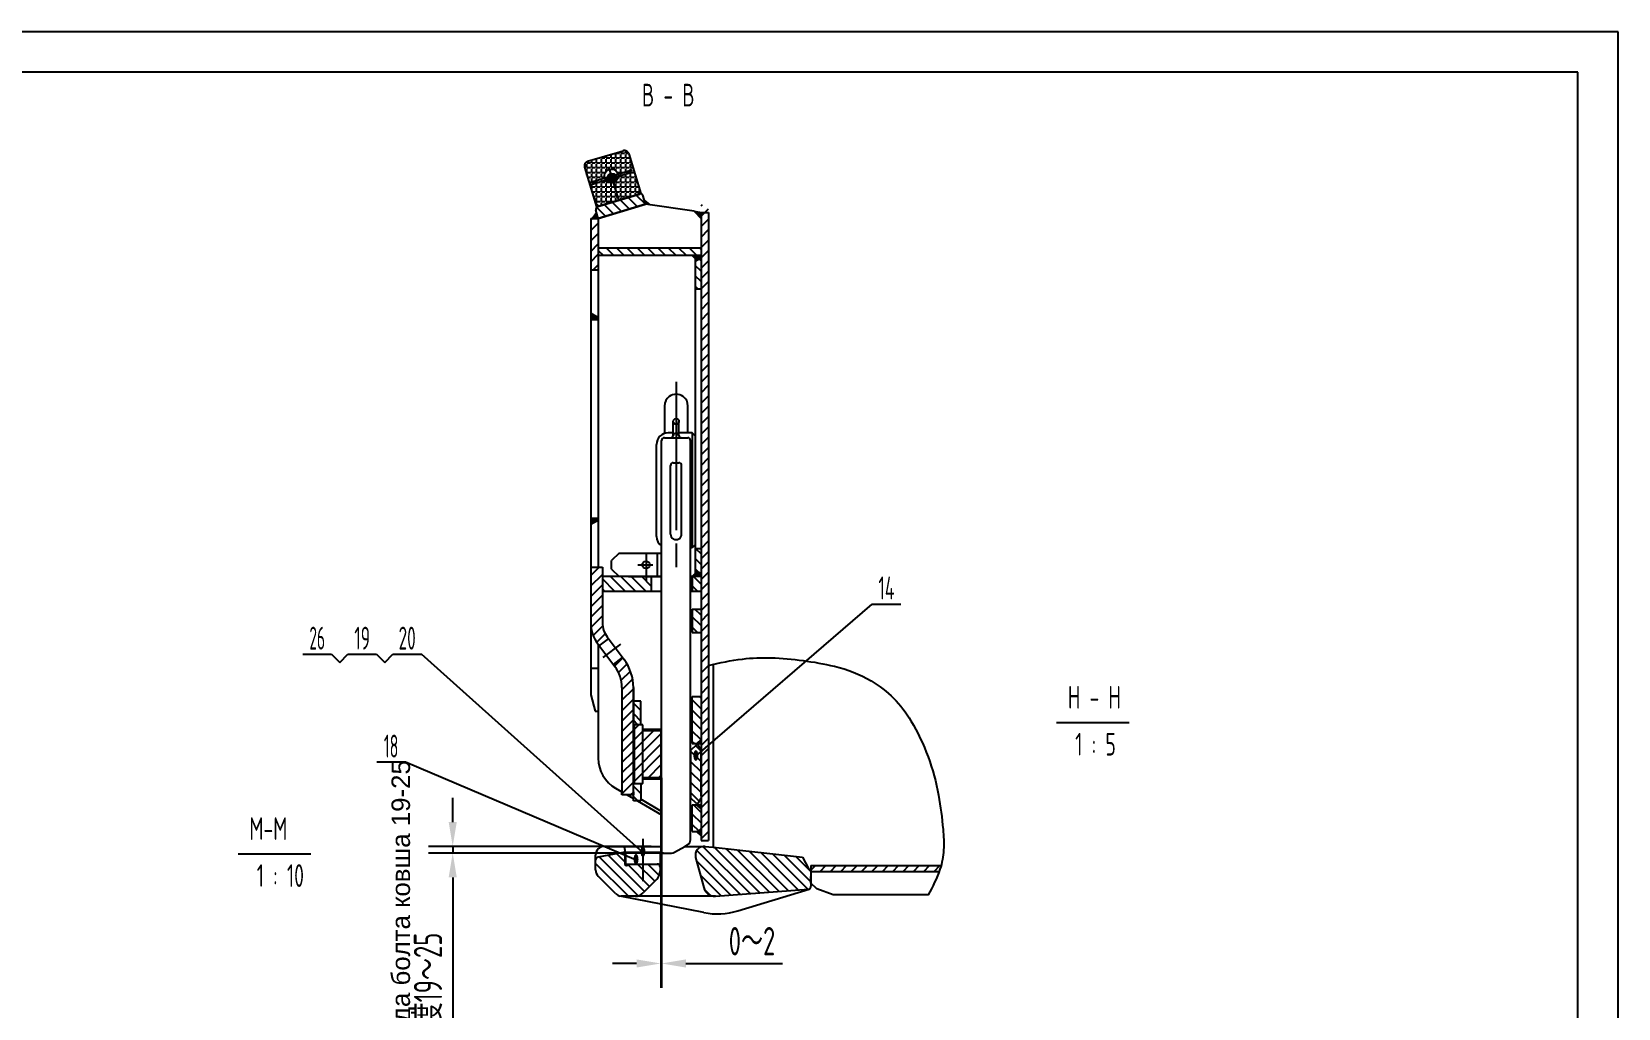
# Model space of a CAD drawing. Header units: millimetres. Extents: x 0 to 14700, y 0 to 10395.
# Drawn here: x 7831 to 14700, y 6170 to 10395 of the extents above; entities that cross this region are included whole.
import ezdxf
from ezdxf.enums import TextEntityAlignment as Align

# ---------------------------------------------------------------- set-up
doc = ezdxf.new("R2010")
doc.units = ezdxf.units.MM
doc.header["$LTSCALE"] = 350
doc.linetypes.add('F', pattern=[0.75, 0.5, -0.25])
doc.linetypes.add('G', pattern=[2, 1.25, -0.25, 0.25, -0.25])
for name, color, linetype in [('01', 7, 'Continuous'), ('02', 1, 'Continuous'), ('04', 2, 'F'), ('05', 4, 'G'), ('08', 1, 'Continuous'), ('11', 3, 'Continuous')]:
    doc.layers.add(name, color=color, linetype=linetype)
doc.styles.get("Standard").update_dxf_attribs({"font": 'isocp', "width": 0.707, "bigfont": 'intecad.shx'})
doc.dimstyles.new('INTE', dxfattribs={"dimscale": 35, "dimtxt": 3.5, "dimasz": 3, "dimexe": 3, "dimexo": 0, "dimgap": 1, "dimtad": 1, "dimdec": 3, "dimdsep": 46, "dimtxsty": 'Standard', "dimcen": 0, "dimclrd": 1, "dimclre": 1, "dimclrt": 3, "dimadec": 4, "dimazin": 0, "dimtfac": 1, "dimtdec": 3, "dimtmove": 0, "dimatfit": 0, "dimfxl": 1, "dimarcsym": 0})
pattern_1 = [(135, (15803.907, 3823.94), (-22.45064, -22.45064), [])]
pattern_2 = [(135, (-214.92, 3468.656), (-22.45064, -22.45064), [])]
pattern_3 = [(135, (-214.92, 3502.656), (-22.45064, -22.45064), [])]
pattern_4 = [(45, (-214.92, 3502.656), (-22.45064, 22.45064), [])]

# ---------------------------------------------------------------- blocks, each defined once
blk = doc.blocks.new('*D99')
at = {"layer": '01', "color": 1, "linetype": 'Continuous', "lineweight": -2}
for p, q in [((10554.8, 7168.8), (10554.8, 6259.2)), ((10558, 7167.5), (10558, 6259.2)), ((10449.8, 6364.2), (10344.8, 6364.2)), ((10554.8, 6364.2), (10558, 6364.2)), ((10663, 6364.2), (11081.5, 6364.2))]:
    blk.add_line(p, q, dxfattribs=at)
at = {"layer": '01', "color": 1, "linetype": 'Continuous'}
for points in [[(10449.8, 6381.7), (10449.8, 6346.7), (10554.8, 6364.2)], [(10663, 6381.7), (10663, 6346.7), (10558, 6364.2)]]:
    blk.add_solid(points, dxfattribs=at)
at = {"layer": 'Defpoints', "color": 0, "linetype": 'Continuous'}
for p in [(10554.8, 7168.8), (10558, 7167.5), (10558, 6364.2)]:
    blk.add_point(p, dxfattribs=at)
at = {"layer": '01', "color": 3, "linetype": 'Continuous', "insert": (10949.2, 6460.5), "char_height": 122.5, "attachment_point": 5}
blk.add_mtext('0～2', dxfattribs=at)
blk = doc.blocks.new('*D100')
at = {"layer": '08', "color": 1, "lineweight": -2}
for p, q in [((9653.4, 6975.7), (9653.4, 7080.7)), ((10512.7, 6870.7), (9548.4, 6870.7)), ((9653.4, 6870.7), (9653.4, 6841.7)), ((10566.7, 6841.7), (9548.4, 6841.7)), ((9653.4, 6736.7), (9653.4, 5587.9))]:
    blk.add_line(p, q, dxfattribs=at)
at = {"layer": '08', "color": 1}
for points in [[(9635.9, 6975.7), (9670.9, 6975.7), (9653.4, 6870.7)], [(9635.9, 6736.7), (9670.9, 6736.7), (9653.4, 6841.7)]]:
    blk.add_solid(points, dxfattribs=at)
at = {"layer": 'Defpoints', "color": 0}
for p in [(9653.4, 6870.7), (10512.7, 6870.7), (10566.7, 6841.7)]:
    blk.add_point(p, dxfattribs=at)
at = {"layer": '08', "color": 3, "insert": (9546.4, 6061), "char_height": 122.5, "attachment_point": 5, "rotation": 90}
blk.add_mtext('斗拴插入长度19～25', dxfattribs=at)
blk = doc.blocks.new('gaq')
at = {"layer": '01', "color": 7, "linetype": 'Continuous'}
for p, q in [((42892.5, 11283.8), (42830.2, 11283.8)), ((42900.7, 11295.2), (42900.7, 11321.8)), ((42900.7, 11250), (42900.7, 11292.7)), ((44591.6, 11333.8), (42912.7, 11333.8)), ((43008.7, 11259.3), (43008.7, 11283.3)), ((43317.7, 11295.3), (43020.7, 11295.3)), ((44639.9, 11333.8), (44591.6, 11333.8)), ((44668.7, 11309), (44661.6, 11321.3)), ((44694.3, 11264.6), (44668.7, 11309)), ((42892.5, 11258.8), (42830.2, 11258.8)), ((42900.7, 11220.8), (42900.7, 11247.4)), ((44532.2, 11208.8), (42912.7, 11208.8)), ((43140, 11247.3), (43020.7, 11247.3)), ((43317.7, 11247.3), (43140, 11247.3)), ((44668.7, 11208.8), (44532.2, 11208.8)), ((44697.7, 11208.8), (44668.7, 11208.8)), ((44697.7, 11208.8), (44697.7, 11252.1))]:
    blk.add_line(p, q, dxfattribs=at)
blk.add_circle((42830.2, 11271.3), 12.5, dxfattribs=at)
for centre, radius, start, end in [((42894.2, 11271.3), 12.5, 102.97288, 257.02712), ((42888.7, 11295.2), 12, 282.97288, 0), ((42912.7, 11321.8), 12, 90, 180), ((43020.7, 11283.3), 12, 90, 180), ((43317.7, 11271.3), 24, 270, 90), ((44639.9, 11308.8), 25, 30, 90), ((42888.7, 11247.4), 12, 0, 77.02712), ((42912.7, 11220.8), 12, 180, 270), ((43020.7, 11259.3), 12, 180, 270), ((44672.7, 11252.1), 25, 0, 30)]:
    blk.add_arc(centre, radius, start, end, dxfattribs=at)
blk = doc.blocks.new('*U127')
at = {"layer": '01'}
for points in [[(415, 292), (25, 292)], [(415, 5), (415, 292)]]:
    blk.add_lwpolyline(points, dxfattribs=at)
at = {"layer": '02'}
for points in [[(420, 297), (0, 297)], [(420, 0), (420, 297)]]:
    blk.add_lwpolyline(points, dxfattribs=at)

msp = doc.modelspace()

# ---------------------------------------------------------------- hatches: boundary and pattern name
at = {"layer": '02', "linetype": 'Continuous'}
h = msp.add_hatch(dxfattribs=at)
h.set_pattern_fill('ANGLE', color=1, scale=3, style=0)
h.set_pattern_definition([(0, (322.865, 2640.882), (0, 20.955), [15.24, -5.715]), (90, (322.865, 2640.882), (-20.955, 1e-15), [15.24, -5.715])])
h.paths.add_polyline_path([(10270.1485, 9656.2706, 0.414213562), (10295.052, 9642.861), (10371.6781, 9665.8488), (10348.6903, 9742.4749, -0.502396888), (10310.0698, 9771.2097, -1), (10370.0698, 9771.2097, -0.331206165), (10348.6903, 9742.4749), (10371.6781, 9665.8488), (10448.3042, 9688.8366, 0.414213562), (10461.7138, 9713.7401), (10443.1107, 9775.7502), (10415.7381, 9866.9923, 0.414213562), (10390.8346, 9880.4019), (10376.3179, 9876.0469), (10237.5824, 9834.4262, 0.414213562), (10224.1728, 9809.5228)])
h = msp.add_hatch(dxfattribs=at)
h.set_pattern_fill('LINE', color=1, angle=45, style=0)
h.set_pattern_definition([(45, (322.8655, 2640.8818), (-2.245064, 2.245064), [])])
h.paths.add_polyline_path([(10342.9433, 9761.6314), (10348.6903, 9742.4749, 0.331206165), (10362.9433, 9761.6314, 0.072993423), (10362.0998, 9767.3784)])
h.paths.add_polyline_path([(10362.0998, 9767.3784, 0.131652498), (10356.6599, 9776.1867), (10340.0698, 9771.2097), (10342.9433, 9761.6314)])
h.paths.add_polyline_path([(10323.4798, 9766.2327, 0.05810074), (10322.9433, 9761.6314, 0.072993423), (10323.7868, 9755.8845), (10342.9433, 9761.6314), (10340.0698, 9771.2097)])
h.paths.add_polyline_path([(10340.0698, 9771.2097), (10337.1963, 9780.788, 0.267949192), (10323.4798, 9766.2327)])
h.paths.add_polyline_path([(10356.6599, 9776.1867, 0.267949192), (10337.1963, 9780.788), (10340.0698, 9771.2097)])
h.paths.add_polyline_path([(10342.9433, 9761.6314), (10323.7868, 9755.8845, 0.414213562), (10348.6903, 9742.4749)])
at = {"layer": '02'}
h = msp.add_hatch(dxfattribs=at)
h.set_pattern_fill('ANSI31', color=256, scale=10, angle=90, style=0)
h.set_pattern_definition(pattern_2)
h.paths.add_polyline_path([(10488.5455, 9648.7075), (10477.9136, 9684.1471, 0.414213562), (10461.7263, 9692.8633), (10364.1957, 9663.6041), (10385.8173, 9617.889)])
h.paths.add_polyline_path([(10385.8173, 9617.889), (10364.1957, 9663.6041), (10281.6298, 9638.8343, 0.414213562), (10272.9136, 9622.6471), (10283.5455, 9587.2075)])
at = {"layer": '02', "linetype": 'Continuous'}
for points in [[(10483.5507, 9665.3567), (10488.5455, 9648.7075), (10507.4602, 9645.9662)], [(10728.5455, 9587.2075), (10728.5455, 9613.7075), (10698.5455, 9618.2727)], [(10728.5455, 9416.7075), (10728.5455, 9426.7075), (10690.5455, 9426.7075), (10703.5455, 9413.7075), (10703.5455, 9402.2737)]]:
    msp.add_hatch(color=1, dxfattribs=at).paths.add_polyline_path(points)
at = {"layer": '02'}
h = msp.add_hatch(dxfattribs=at)
h.set_pattern_fill('ANSI31', color=256, scale=10, style=0)
h.set_pattern_definition(pattern_4)
h.paths.add_polyline_path([(10760.5455, 9647.7075), (10728.5455, 9647.7075), (10728.5455, 9492.7075), (10760.5455, 9492.7075)])
h.paths.add_polyline_path([(10760.5455, 9492.7075), (10728.5455, 9492.7075), (10728.5455, 9235.6642), (10760.5455, 9225.575)])
h.paths.add_polyline_path([(10760.5455, 9225.575), (10728.5455, 9235.6642), (10728.5455, 8189.7091), (10760.5455, 8209.4862)])
h.paths.add_polyline_path([(10760.5455, 8209.4862), (10728.5455, 8189.7091), (10728.5455, 8031.7075), (10728.5455, 7708.0489), (10760.5455, 7725.6837)])
h.paths.add_polyline_path([(10760.5455, 7725.6837), (10728.5455, 7708.0489), (10728.5455, 7609.7626), (10760.5455, 7613.7748)])
h.paths.add_polyline_path([(10760.5455, 7613.7748), (10728.5455, 7609.7626), (10728.5455, 7208.7075), (10728.5455, 6895.7075), (10760.5455, 6895.7075)])
h = msp.add_hatch(dxfattribs=at)
h.set_pattern_fill('ANSI31', color=256, scale=10, style=0)
h.set_pattern_definition([(45, (-214.92, 3468.656), (-22.45064, 22.45064), [])])
h.paths.add_polyline_path([(10283.5455, 9587.2075), (10251.5455, 9587.2075), (10251.5455, 9363.2075), (10283.5455, 9363.2075)])
for points in [[(10275.7551, 9613.1756), (10257.4447, 9587.2075), (10283.5455, 9587.2075)], [(10283.5455, 9159.2075), (10251.5455, 9177.2075), (10251.5455, 9150.2075), (10283.5455, 9150.2075)], [(10283.5455, 8282.2075), (10283.5455, 8291.2075), (10251.5455, 8291.2075), (10251.5455, 8264.2075)], [(10728.5455, 8037.7075), (10728.5455, 8050.7075), (10703.5455, 8065.1413), (10703.5455, 8050.7075), (10690.5455, 8037.7075)], [(10728.5455, 7333.7075), (10710.5455, 7315.7075), (10728.5455, 7315.7075)], [(10728.5455, 7050.7075), (10709.5455, 7050.7075), (10728.5455, 7031.7075)]]:
    msp.add_hatch(color=256, dxfattribs=at).paths.add_polyline_path(points)
h = msp.add_hatch(dxfattribs=at)
h.set_pattern_fill('ANSI31', color=256, scale=10, angle=90, style=0)
h.set_pattern_definition(pattern_2)
h.paths.add_polyline_path([(10728.5455, 9458.7075), (10506.0455, 9458.7075), (10406.1998, 9458.7075), (10404.1102, 9426.7075), (10728.5455, 9426.7075)])
h.paths.add_polyline_path([(10406.1998, 9458.7075), (10283.5455, 9458.7075), (10283.5455, 9426.7075), (10404.1102, 9426.7075)])
h = msp.add_hatch(dxfattribs=at)
h.set_pattern_fill('ANSI31', color=256, scale=10, angle=90, style=0)
h.set_pattern_definition([(135, (544.115, 3468.656), (-22.45064, -22.45064), [])])
h.paths.add_polyline_path([(10728.5455, 9416.7075), (10703.5455, 9402.2737), (10703.5455, 9280.9566), (10728.5455, 9280.9566)])
h = msp.add_hatch(dxfattribs=at)
h.set_pattern_fill('ANSI31', color=256, scale=10, angle=90, style=0)
h.set_pattern_definition([(135, (544.115, 3502.656), (-22.45064, -22.45064), [])])
h.paths.add_polyline_path([(10728.5455, 8157.9948), (10703.5455, 8157.9948), (10703.5455, 8065.1413), (10728.5455, 8050.7075)])
h = msp.add_hatch(dxfattribs=at)
h.set_pattern_fill('ANSI31', color=256, scale=10, style=0)
h.set_pattern_definition(pattern_4)
h.paths.add_polyline_path([(10435.5455, 7558.0707, 0.020346574), (10434.877, 7574.4904), (10385.5455, 7539.2362), (10385.5455, 7106.7043), (10385.5455, 7093.2075), (10408.9469, 7093.2075), (10435.5455, 7093.2075), (10435.5455, 7106.2075)])
h.paths.add_polyline_path([(10395.2643, 7679.1121), (10389.1349, 7687.3015), (10349.1054, 7657.3407), (10355.2349, 7649.1514, -0.162025931), (10385.5455, 7558.0707), (10385.5455, 7539.2362), (10434.877, 7574.4904, 0.141213821)])
h.paths.add_polyline_path([(10301.5455, 8078.2075), (10251.5455, 8078.2075), (10251.5455, 7838.2707, 0.162025931), (10281.8561, 7747.1901), (10287.9855, 7739.0007), (10328.0149, 7768.9615), (10321.8855, 7777.1508, -0.162025931), (10301.5455, 7838.2707)])
h = msp.add_hatch(dxfattribs=at)
h.set_pattern_fill('ANSI31', color=256, scale=10, angle=90, style=0)
h.set_pattern_definition(pattern_3)
h.paths.add_polyline_path([(10690.5455, 7973.7075), (10728.5455, 7973.7075), (10728.5455, 8037.7075), (10690.5455, 8037.7075)])
h.paths.add_polyline_path([(10414.5455, 8037.7075), (10301.5455, 8037.7075), (10301.5455, 7973.7075), (10512.5455, 7973.7075), (10512.5455, 8037.7075)])
h = msp.add_hatch(dxfattribs=at)
h.set_pattern_fill('ANSI31', color=256, scale=10, angle=90, style=0)
h.set_pattern_definition(pattern_3)
h.paths.add_polyline_path([(10690.5455, 7795.7075), (10728.5455, 7795.7075), (10728.5455, 7897.7075), (10690.5455, 7897.7075)])
h.paths.add_polyline_path([(10728.5455, 7518.7075), (10690.5455, 7518.7075), (10690.5455, 7315.7075), (10710.5455, 7315.7075), (10728.5455, 7333.7075)])
h.paths.add_polyline_path([(10728.5455, 7031.7075), (10709.5455, 7050.7075), (10690.5455, 7050.7075), (10690.5455, 6943.395), (10705.3327, 6934.7075), (10715.5455, 6934.7075), (10728.5455, 6947.7075)])
h = msp.add_hatch(dxfattribs=at)
h.set_pattern_fill('ANSI31', color=256, scale=10, angle=90, style=0)
h.set_pattern_definition(pattern_3)
h.paths.add_polyline_path([(10467.5455, 7499.2707), (10435.5455, 7499.2707), (10435.5455, 7416.2707), (10454.5455, 7397.2707), (10467.5455, 7397.2707)])
h.paths.add_polyline_path([(10467.5455, 7143.2707), (10435.5455, 7143.2707), (10435.5455, 7143.2075), (10435.5455, 7137.2707), (10435.5455, 7106.2075), (10467.5455, 7074.4075), (10467.5455, 7076.6932)])
h.paths.add_polyline_path([(10435.5455, 7106.2075), (10435.5455, 7093.2075), (10467.5455, 7074.4075)])
h.paths.add_polyline_path([(10435.5455, 7093.2075), (10435.5455, 7077.8668), (10453.9175, 7067.2707), (10467.5455, 7067.2707), (10467.5455, 7074.4075)])
h.paths.add_polyline_path([(10435.5455, 7077.8668), (10435.5455, 7067.2707), (10453.9175, 7067.2707)])
h = msp.add_hatch(dxfattribs=at)
h.set_pattern_fill('ANSI31', color=256, scale=10, style=0)
h.set_pattern_definition(pattern_4)
h.paths.add_polyline_path([(10476.8455, 7397.2707), (10438.8455, 7397.2707), (10438.8455, 7143.2707), (10470.8455, 7143.2707), (10476.8455, 7143.2707)])
h.paths.add_polyline_path([(10554.8455, 7371.7707), (10476.8455, 7371.7707), (10476.8455, 7168.7707), (10554.8455, 7168.7707)])
h = msp.add_hatch(dxfattribs=at)
h.set_pattern_fill('ANSI31', color=256, scale=10, angle=90, style=0)
h.set_pattern_definition(pattern_1)
h.paths.add_polyline_path([(10728.5455, 7287.6908), (10715.5455, 7310.2075), (10708.5455, 7310.2075), (10683.5455, 7285.2075), (10683.5455, 7081.2075), (10708.5455, 7056.2075), (10715.5455, 7056.2075), (10728.5455, 7078.7242)])
h = msp.add_hatch(color=256, dxfattribs=at)
h.paths.add_polyline_path([(10728.5455, 6947.7075), (10715.5455, 6934.7075), (10728.5455, 6934.7075)])
h.paths.add_polyline_path([(10728.5455, 6934.7075), (10709.5455, 6934.7075), (10728.5455, 6915.7075)])
h = msp.add_hatch(dxfattribs=at)
h.set_pattern_fill('ANSI31', color=256, scale=10, angle=90, style=0)
h.set_pattern_definition(pattern_1)
h.paths.add_polyline_path([(11193.8154, 6685.6091, 0.08779071), (11197.8033, 6686.7075, 0.308820382), (11204.5455, 6698.272), (11204.5455, 6769.0575, -0.29133494), (11194.451, 6775.5767), (11167.4455, 6824.0512), (10780.5455, 6866.6379), (10745.4689, 6870.4988, 0.5218469), (10705.1937, 6822.6965), (10740.104, 6692.4095, 0.339454259), (10789.173, 6654.7575), (10791.0175, 6654.7575)])
h.paths.add_polyline_path([(10536.6165, 6728.7785, 0.198912367), (10551.4955, 6764.6995), (10551.4955, 6781.7575, 0.414213562), (10538.7955, 6794.4575), (10411.7955, 6794.4575, -1), (10399.0955, 6794.4575), (10399.0955, 6837.6932, 0.466307658), (10391.6428, 6843.9467), (10282.5902, 6824.7178, 0.363970234), (10272.0955, 6812.2107), (10272.0955, 6769.0575, 0.198912367), (10283.2547, 6742.1167), (10359.4547, 6665.9167, 0.148796555), (10379.0299, 6655.4762), (10382.6776, 6654.7575), (10441.5534, 6654.7575, 0.198912367), (10477.4745, 6669.6365)])
h = msp.add_hatch(dxfattribs=at)
h.set_pattern_fill('ANSI31', color=256, scale=10, style=0)
h.set_pattern_definition([(45, (15803.907, 3823.94), (-22.45064, 22.45064), [])])
h.paths.add_polyline_path([(11759.4994, 6762.7075, 0.004078956), (11762.8881, 6772.3136, 0.013562649), (11767.7149, 6787.7075), (11204.5455, 6787.7075), (11204.5455, 6762.7075)])

# ---------------------------------------------------------------- linework, layer by layer
for p, q in [((10703.5455, 9402.2737), (10728.5455, 9416.7075)), ((10728.5455, 9416.7075), (10728.5455, 8031.7075)), ((10512.5455, 8037.7075), (10512.5455, 7973.7075)), ((10690.5455, 8037.7075), (10690.5455, 7973.7075))]:
    msp.add_line(p, q)
at = {"layer": '01', "color": 7, "linetype": 'Continuous'}
for p, q in [((10237.5824, 9834.4262), (10376.3179, 9876.0469)), ((10376.3179, 9876.0469), (10390.8346, 9880.4019)), ((10415.7381, 9866.9923), (10443.1107, 9775.7502)), ((10224.1728, 9809.5228), (10275.8955, 9637.114)), ((10443.1107, 9775.7502), (10467.4607, 9694.5836)), ((10275.8955, 9637.114), (10467.4607, 9694.5836)), ((10461.7263, 9692.8633), (10281.6298, 9638.8343)), ((10281.6298, 9638.8343), (10461.7263, 9692.8633)), ((10283.5455, 9587.2075), (10272.9136, 9622.6471)), ((10283.5455, 9587.2075), (10272.9136, 9622.6471)), ((10488.5455, 9648.7075), (10283.5455, 9587.2075)), ((10283.5455, 9587.2075), (10488.5455, 9648.7075)), ((10488.5455, 9648.7075), (10477.9136, 9684.1471)), ((10488.5455, 9648.7075), (10477.9136, 9684.1471)), ((10698.5455, 9618.2727), (10488.5455, 9648.7075)), ((10698.5455, 9618.2727), (10728.5455, 9587.2075)), ((10251.5455, 9587.2075), (10283.5455, 9587.2075)), ((10251.5455, 9587.2075), (10251.5455, 9177.2075)), ((10283.5455, 9587.2075), (10283.5455, 8078.2075)), ((10728.5455, 9613.7075), (10760.5455, 9613.7075)), ((10728.5455, 9613.7075), (10728.5455, 9103.7075)), ((10760.5455, 9613.7075), (10760.5455, 6895.7075)), ((10728.5455, 9458.7075), (10283.5455, 9458.7075)), ((10728.5455, 9426.7075), (10283.5455, 9426.7075)), ((10690.5455, 9426.7075), (10703.5455, 9413.7075)), ((10703.5455, 9413.7075), (10703.5455, 8050.7075)), ((10283.5455, 9363.2075), (10251.5455, 9363.2075)), ((10728.5455, 9280.9566), (10703.5455, 9280.9566)), ((10251.5455, 9177.2075), (10251.5455, 8264.2075)), ((10251.5455, 9150.2075), (10283.5455, 9150.2075)), ((10728.5455, 9103.7075), (10728.5455, 6895.7075)), ((10570.0455, 8775.905), (10570.0455, 8657.0784)), ((10672.0455, 8659.7075), (10672.0455, 8775.905)), ((10608.0455, 8659.7075), (10586.0455, 8659.7075)), ((10703.5455, 8646.7075), (10690.5455, 8659.7075)), ((10690.5455, 8659.7075), (10690.5455, 8161.7075)), ((10536.0455, 8211.7075), (10536.0455, 8609.7075)), ((10703.5455, 8646.7075), (10703.5455, 8174.7075)), ((10251.5455, 8291.2075), (10283.5455, 8291.2075)), ((10251.5455, 8264.2075), (10251.5455, 7526.6165)), ((10703.5455, 8174.7075), (10690.5455, 8161.7075)), ((10538.5455, 8139.7075), (10538.5455, 8037.7075)), ((10728.5455, 8157.9948), (10703.5455, 8157.9948)), ((10251.5455, 8078.2075), (10301.5455, 8078.2075)), ((10301.5455, 8078.2075), (10301.5455, 7838.2707)), ((10728.5455, 8037.7075), (10683.0455, 8037.7075)), ((10690.5455, 8037.7075), (10703.5455, 8050.7075)), ((10703.5455, 8065.1413), (10728.5455, 8050.7075)), ((10558.0455, 7973.7075), (10301.5455, 7973.7075)), ((10728.5455, 7973.7075), (10683.0455, 7973.7075)), ((10728.5455, 7939.3349), (10728.5455, 7208.7075)), ((10690.5455, 7897.7075), (10690.5455, 7795.7075)), ((10690.5455, 7897.7075), (10728.5455, 7897.7075)), ((10287.9855, 7739.0007), (10328.0149, 7768.9615)), ((10321.8855, 7777.1508), (10395.2643, 7679.1121)), ((10690.5455, 7795.7075), (10728.5455, 7795.7075)), ((10281.8561, 7747.1901), (10355.2349, 7649.1514)), ((10283.5455, 7744.9329), (10283.5455, 7252.1804)), ((10349.1054, 7657.3407), (10389.1349, 7687.3015)), ((10780.5455, 7658.1429), (10780.5455, 6866.6379)), ((10385.5455, 7558.0707), (10385.5455, 7106.7043)), ((10435.5455, 7077.8668), (10435.5455, 7558.0707)), ((10435.5455, 7558.0707), (10435.5455, 7143.2075)), ((10251.5455, 7526.6165), (10270.5455, 7455.7075)), ((10435.5455, 7466.2707), (10435.5455, 7549.2707)), ((10467.5455, 7499.2707), (10435.5455, 7499.2707)), ((10467.5455, 7397.2707), (10467.5455, 7499.2707)), ((10690.5455, 7315.7075), (10690.5455, 7518.7075)), ((10690.5455, 7518.7075), (10728.5455, 7518.7075)), ((10454.5455, 7397.2707), (10435.5455, 7416.2707)), ((10476.8455, 7397.2707), (10438.8455, 7397.2707)), ((10438.8455, 7397.2707), (10438.8455, 7143.2707)), ((10470.8455, 7397.2707), (10457.8455, 7397.2707)), ((10476.8455, 7143.2707), (10476.8455, 7397.2707)), ((10476.8455, 7378.2707), (10552.8455, 7378.2707)), ((10476.8455, 7371.7707), (10554.8455, 7371.7707)), ((10552.8455, 7371.7707), (10552.8455, 7378.2707)), ((10554.8455, 7371.7707), (10554.8455, 7168.7707)), ((10690.5455, 7315.7075), (10728.5455, 7315.7075)), ((10728.5455, 7333.7075), (10710.5455, 7315.7075)), ((10435.5455, 7137.2707), (10435.5455, 7213.2707)), ((10476.8455, 7168.7707), (10554.8455, 7168.7707)), ((10476.8455, 7162.2707), (10552.8455, 7162.2707)), ((10552.8455, 7162.2707), (10552.8455, 7168.7707)), ((10358.604, 7122.2428), (10385.5455, 7106.7043)), ((10385.5455, 7093.2075), (10385.5455, 7106.7043)), ((10408.9469, 7093.2075), (10385.5455, 7093.2075)), ((10435.5455, 7093.2075), (10408.9469, 7093.2075)), ((10408.9469, 7093.2075), (10435.5455, 7077.8668)), ((10435.5455, 7143.2707), (10470.8455, 7143.2707)), ((10435.5455, 7106.2075), (10435.5455, 7093.2075)), ((10435.5455, 7067.2707), (10435.5455, 7077.8668)), ((10438.8455, 7143.2707), (10476.8455, 7143.2707)), ((10467.5455, 7143.2707), (10467.5455, 7076.6932)), ((10467.5455, 7076.6932), (10467.5455, 7067.2707)), ((10453.9175, 7067.2707), (10435.5455, 7067.2707)), ((10467.5455, 7067.2707), (10453.9175, 7067.2707)), ((10453.9175, 7067.2707), (10558.0455, 7007.2149)), ((10558.0455, 7021.2387), (10467.5455, 7074.4075)), ((10690.5455, 7050.7075), (10728.5455, 7050.7075)), ((10690.5455, 6943.395), (10690.5455, 7050.7075)), ((10709.5455, 7050.7075), (10728.5455, 7031.7075)), ((10690.5455, 6943.395), (10683.0455, 6947.8012)), ((10690.5455, 6934.7075), (10690.5455, 6943.395)), ((10715.5455, 6934.7075), (10728.5455, 6947.7075)), ((10310.1955, 6870.6575), (10558.0455, 6870.6575)), ((10658.1884, 6870.6575), (10741.9955, 6870.6575)), ((10690.5455, 6934.7075), (10705.3327, 6934.7075)), ((10715.5455, 6928.7075), (10705.3327, 6934.7075)), ((10705.3327, 6934.7075), (10728.5455, 6934.7075)), ((10709.5455, 6934.7075), (10728.5455, 6915.7075)), ((10728.5455, 6895.7075), (10760.5455, 6895.7075)), ((10744.0275, 6870.6575), (10780.5455, 6866.6379)), ((10272.0955, 6769.0575), (10272.0955, 6832.5575)), ((10391.6428, 6843.9467), (10282.5902, 6824.7178)), ((10399.0955, 6857.9575), (10399.0955, 6794.4575)), ((10399.0955, 6837.6932), (10399.0955, 6794.4575)), ((10400.8195, 6844.4575), (10400.8195, 6794.4575)), ((10552.8195, 6844.4575), (10400.8195, 6844.4575)), ((10552.8195, 6794.4575), (10552.8195, 6844.4575)), ((10705.1937, 6822.6965), (10740.104, 6692.4095)), ((10780.5455, 6866.6379), (11167.5071, 6824.0444)), ((11167.4455, 6824.0512), (11194.451, 6775.5767)), ((10359.4547, 6665.9167), (10283.2547, 6742.1167)), ((10400.8195, 6794.4575), (10552.8195, 6794.4575)), ((10551.4955, 6781.7575), (10551.4955, 6764.6995)), ((11204.5455, 6787.7075), (11767.7149, 6787.7075)), ((11204.5455, 6787.7075), (11204.5455, 6698.272)), ((11204.5455, 6762.7075), (11759.4994, 6762.7075)), ((11204.5455, 6711.7075), (11204.5455, 6740.7075)), ((10536.6165, 6728.7785), (10477.4745, 6669.6365)), ((10791.0175, 6654.7575), (11193.8154, 6685.6091)), ((10888.2559, 6591.8745), (11196.5584, 6686.1268)), ((10740.2209, 6584.3074), (10379.0299, 6655.4762)), ((10791.0175, 6654.7575), (10382.6776, 6654.7575))]:
    msp.add_line(p, q, dxfattribs=at)
at = {"layer": '01'}
for p, q in [((10483.5507, 9665.3567), (10507.4602, 9645.9662)), ((10698.5455, 9618.2727), (10728.5455, 9613.7075)), ((10257.4447, 9587.2075), (10275.7551, 9613.1756)), ((10251.5455, 9177.2075), (10283.5455, 9159.2075)), ((10690.5455, 8659.7075), (10633.0455, 8659.7075)), ((10251.5455, 8264.2075), (10283.5455, 8282.2075)), ((10373.5455, 8139.7075), (10341.5455, 8107.7075)), ((10341.5455, 8069.7075), (10341.5455, 8107.7075)), ((10373.5455, 8139.7075), (10558.0455, 8139.7075)), ((10690.5455, 8161.7075), (10683.0455, 8161.7075)), ((10558.0455, 8037.7075), (10301.5455, 8037.7075)), ((10341.5455, 8069.7075), (10373.5455, 8037.7075)), ((10251.5455, 7642.31), (10283.5455, 7642.31)), ((10270.5455, 7455.7075), (10283.5455, 7455.7075)), ((12268.2102, 7407.3118), (12582.7861, 7407.3118)), ((10708.5455, 7310.2075), (10683.5455, 7285.2075)), ((10683.5455, 7285.2075), (10683.5455, 7081.2075)), ((10715.5455, 7310.2075), (10708.5455, 7310.2075)), ((10728.5455, 7287.6908), (10715.5455, 7310.2075)), ((10728.5455, 7088.307), (10728.5455, 7297.2737)), ((10708.5455, 7056.2075), (10683.5455, 7081.2075)), ((10715.5455, 7056.2075), (10728.5455, 7078.7242)), ((10715.5455, 7056.2075), (10708.5455, 7056.2075)), ((8724.4661, 6839.0155), (9039.0421, 6839.0155)), ((11230.5455, 6686.7075), (11204.5455, 6711.7075)), ((11300.5455, 6660.7075), (11230.5455, 6686.7075)), ((11711.7795, 6660.7075), (11300.5455, 6660.7075))]:
    msp.add_line(p, q, dxfattribs=at)
at = {"layer": '01', "color": 7, "linetype": 'Continuous'}
for centre, radius in [((10340.0698, 9771.2097), 30), ((10342.9433, 9761.6314), 20), ((10490.5455, 8088.7075), 16)]:
    msp.add_circle(centre, radius, dxfattribs=at)
for centre, radius, start, end in [((10243.3294, 9815.2697), 20, 106.69924423, 196.69924423), ((10396.5816, 9861.2454), 20, 16.69924423, 106.69924423), ((10442.5572, 9707.9932), 20, 286.69924423, 16.69924423), ((10465.4619, 9680.4115), 13, 16.69924423, 106.69924423), ((10465.4619, 9680.4115), 13, 16.69924423, 106.69924423), ((10289.305, 9662.0175), 20, 196.69924423, 286.69924423), ((10285.3654, 9626.3826), 13, 106.69924423, 196.69924423), ((10285.3654, 9626.3826), 13, 106.69924423, 196.69924423), ((10621.0455, 8775.905), 51, 126.01885419, 180), ((10621.0455, 8775.905), 51, 0, 53.98114581), ((10403.5455, 7838.2707), 152, 180, 216.8136836), ((10403.5455, 7838.2707), 102, 180, 216.8136836), ((10233.5455, 7558.0707), 152, 0, 36.8136836), ((10233.5455, 7558.0707), 202, 0, 36.8136836), ((10433.5455, 7252.1804), 150, 180, 240.02579447), ((10310.1955, 6832.5575), 38.1, 90, 180), ((10386.3955, 6857.9575), 12.7, 0, 90), ((10741.9955, 6832.5575), 38.1, 82.66796213, 195), ((10284.7955, 6812.2107), 12.7, 100, 180), ((10392.7455, 6837.6932), 6.35, 0, 100), ((10310.1955, 6769.0575), 38.1, 180, 225), ((10405.4455, 6794.4575), 6.35, 180, 0), ((10405.4455, 6794.4575), 6.35, 180, 0), ((10500.6955, 6764.6995), 50.8, 315, 0), ((10538.7955, 6781.7575), 12.7, 0, 90), ((11204.6177, 6780.2441), 11.1869, 204.65957916, 269.63032612), ((10386.3955, 6692.8575), 38.1, 225, 258.85327491), ((10441.5534, 6705.5575), 50.8, 270, 315), ((10789.173, 6705.5575), 50.8, 195, 270), ((11192.7054, 6697.4272), 11.8701, 275.36536792, 295.43406428), ((11192.7054, 6697.4272), 11.8701, 295.43406428, 4.08108098), ((10799.1455, 6883.3575), 304.8, 258.85327491, 286.99912604)]:
    msp.add_arc(centre, radius, start, end, dxfattribs=at)
at = {"layer": '01'}
for centre, radius, start, end in [((10621.0455, 8775.905), 51, 53.98114581, 126.01885419), ((10586.0455, 8609.7075), 50, 90, 180), ((10586.0455, 8211.7075), 50, 180, 235.94420226)]:
    msp.add_arc(centre, radius, start, end, dxfattribs=at)
at = {"layer": '02'}
for p, q in [((10706.0455, 7260.4534), (11469.4709, 7919.2835)), ((11469.4709, 7919.2835), (11593.4709, 7919.2835)), ((9004.6651, 7702.1348), (9128.6651, 7702.1348)), ((9128.6651, 7702.1348), (9164.0205, 7666.7795)), ((9164.0205, 7666.7795), (9199.3758, 7702.1348)), ((9199.3758, 7702.1348), (9323.3758, 7702.1348)), ((9323.3758, 7702.1348), (9358.7311, 7666.7795)), ((9358.7311, 7666.7795), (9394.0865, 7702.1348)), ((9394.0865, 7702.1348), (9518.0865, 7702.1348)), ((10476.8195, 6844.4575), (9518.0865, 7702.1348)), ((9448.7053, 7234.9417), (9324.7053, 7234.9417)), ((10447.1533, 6811.3489), (9448.7053, 7234.9417))]:
    msp.add_line(p, q, dxfattribs=at)
msp.add_lwpolyline([(10760.5455, 7653.1257, -0.033173781), (10907.9713, 7681.2599, -0.04005767), (11032.2174, 7686.5029, -0.047221876), (11306.1445, 7650.0569, -0.076617753), (11464.9133, 7586.7193, -0.127070067), (11637.3754, 7414.2892, -0.089481053), (11756.5378, 7092.0693, -0.020550562), (11776.5843, 6944.0762, -0.034684115), (11778.7273, 6855.5454, -0.071579218), (11762.888, 6772.3136, -0.049272787), (11711.7795, 6660.7075), (11711.7795, 6660.7075)], format="xyb", dxfattribs=at)
at = {"layer": '04', "color": 2, "linetype": 'F'}
msp.add_line((10414.5455, 8037.7075), (10558.0455, 8037.7075), dxfattribs=at)
at = {"layer": '05', "color": 142, "linetype": 'G'}
for p, q in [((10250.0216, 9744.1952), (10430.1181, 9798.2242)), ((10252.895, 9734.617), (10432.9916, 9788.6459)), ((10328.3232, 9810.3653), (10371.6781, 9665.8488))]:
    msp.add_line(p, q, dxfattribs=at)
at = {"layer": '05', "color": 4, "linetype": 'G'}
for p, q in [((10620.5455, 8880.8868), (10620.5455, 8078.9335)), ((10620.5455, 8676.4786), (10620.5455, 8141.4639)), ((10490.5455, 8136.4351), (10490.5455, 8016.0241)), ((10455.2295, 8088.7075), (10519.302, 8088.7075)), ((10305.3705, 7688.3096), (10381.5639, 7745.338)), ((10476.8195, 6903.9635), (10476.8195, 6720.0985))]:
    msp.add_line(p, q, dxfattribs=at)

# ---------------------------------------------------------------- block references
at = {"layer": '01', "xscale": 35, "yscale": 35, "zscale": 35}
msp.add_blockref('*U127', (0, 0), dxfattribs=at)
at = {"layer": '01', "color": 7, "linetype": 'Continuous', "rotation": 270}
msp.add_blockref('gaq', (-650.7655, 51539.3673), dxfattribs=at)

# ---------------------------------------------------------------- texts
at = {"layer": '01', "insert": (9388.3622, 5571.3604), "char_height": 80, "attachment_point": 1, "rotation": 90}
msp.add_mtext('{\\fArial|b0|i0|c204|p34;\\W1;\\C3;Длина ввода болта ковша 19-25}', dxfattribs=at)
at = {"layer": '02', "width": 0.605172}
for p, p2 in [((10694.0455, 7240.4534), (10718.0455, 7240.4534)), ((10435.1533, 6791.3489), (10459.1533, 6791.3489)), ((10464.8195, 6824.4575), (10488.8195, 6824.4575))]:
    msp.add_text('●', height=40, dxfattribs=at).set_placement(p, p2, align=Align.FIT)
at = {"layer": '11', "width": 0.707}
for s, p in [('B - B', (10472.9345, 10042.4492)), ('H - H', (12316.9023, 7437.5154)), ('1 : 5', (12348.6776, 7234.3158)), ('M-M', (8773.1582, 6869.2192)), ('1 : 10', (8804.9336, 6666.0195))]:
    msp.add_text(s, height=98, dxfattribs=at).set_placement(p, align=Align.BOTTOM_LEFT)
at = {"layer": '11'}
for s, width, p, p2 in [('14', 0.614783, (11496.4762, 7939.2835), (11566.4656, 7939.2835)), ('26', 0.528557, (9032.6645, 7722.1348), (9100.6658, 7722.1348)), ('19', 0.612447, (9227.3752, 7722.1348), (9295.3764, 7722.1348)), ('20', 0.600864, (9418.8865, 7722.1348), (9493.2865, 7722.1348)), ('18', 0.606, (9355.2101, 7254.9417), (9418.2005, 7254.9417))]:
    msp.add_text(s, height=98.99495, dxfattribs=dict(at, width=width)).set_placement(p, p2, align=Align.FIT)

# ---------------------------------------------------------------- dimensions: what is measured, and where the dimension line sits
at = {"layer": '01', "color": 7, "linetype": 'Continuous'}
dim = msp.add_linear_dim(base=(10558.0455, 6364.2042), p1=(10554.8455, 7168.7707), p2=(10558.0455, 7167.4972), text='0～2', dimstyle='INTE', dxfattribs=at)
dim.commit()
dim.dimension.update_dxf_attribs({"geometry": '*D99', "text_midpoint": (10949.2157, 6364.2042), "dimtype": 160})
at = {"layer": '08'}
dim = msp.add_linear_dim(base=(9653.3794, 6870.6575), p1=(10566.6945, 6841.7075), p2=(10512.6922, 6870.6575), angle=90, text='斗拴插入长度19～25', dimstyle='INTE', dxfattribs=at)
dim.commit()
dim.dimension.update_dxf_attribs({"geometry": '*D100', "text_midpoint": (9653.3794, 6060.9962), "dimtype": 160})

doc.saveas('drawing.dxf')
